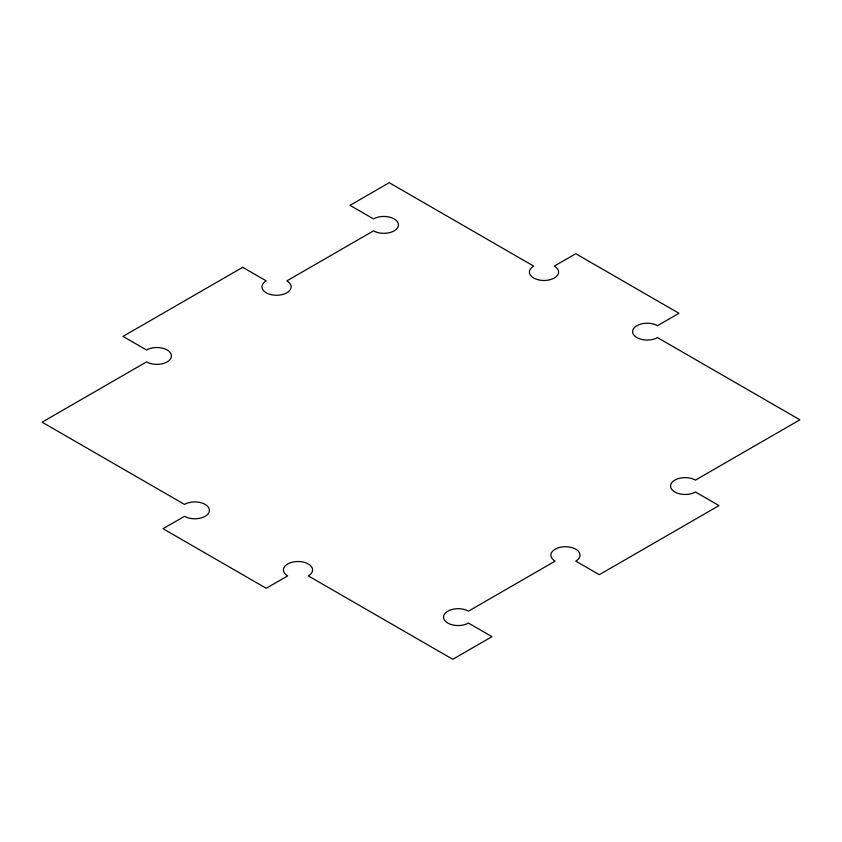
<?xml version="1.0" encoding="UTF-8"?>
<svg xmlns="http://www.w3.org/2000/svg" width="842" height="842" viewBox="0 0 842 842"><rect width="100%" height="100%" fill="white"/><g stroke="black" fill="none" stroke-linecap="round" stroke-linejoin="round"><path stroke-width="1.26" d="M242.696 267.303L122.995 336.4L146.529 349.988A14.588 8.42 0 0 1 167.158 349.988A14.588 8.42 0 0 1 167.158 361.902A14.588 8.42 0 0 1 146.529 361.902L42.1 422.189L184.493 504.4A14.588 8.42 0 0 1 205.132 504.4A14.588 8.42 0 0 1 205.132 516.314A14.588 8.42 0 0 1 184.493 516.314L163.032 528.713L266.219 588.284L287.68 575.896A14.588 8.42 0 0 1 287.68 563.982A14.588 8.42 0 0 1 308.319 563.982A14.588 8.42 0 0 1 308.319 575.896L452.785 659.297L491.991 636.657L468.468 623.08A14.588 8.42 0 0 1 447.828 623.08A14.588 8.42 0 0 1 447.828 611.155A14.588 8.42 0 0 1 468.468 611.155L555.141 561.119A14.588 8.42 0 0 1 555.141 549.205A14.588 8.42 0 0 1 575.781 549.205A14.588 8.42 0 0 1 575.781 561.119L599.304 574.697L719.005 505.6L695.471 492.012A14.588 8.42 0 0 1 674.842 492.012A14.588 8.42 0 0 1 674.842 480.098A14.588 8.42 0 0 1 695.471 480.098L799.9 419.811L657.507 337.6A14.588 8.42 0 0 1 636.868 337.6A14.588 8.42 0 0 1 636.868 325.686A14.588 8.42 0 0 1 657.507 325.686L678.968 313.287L575.781 253.716L554.32 266.104A14.588 8.42 0 0 1 554.32 278.018A14.588 8.42 0 0 1 533.681 278.018A14.588 8.42 0 0 1 533.681 266.104L389.214 182.703L350.009 205.343L373.532 218.92A14.588 8.42 0 0 1 394.172 218.92A14.588 8.42 0 0 1 394.172 230.845A14.588 8.42 0 0 1 373.532 230.845L286.859 280.881A14.588 8.42 0 0 1 286.859 292.795A14.588 8.42 0 0 1 266.219 292.795A14.588 8.42 0 0 1 266.219 280.881L242.696 267.303"/></g></svg>
